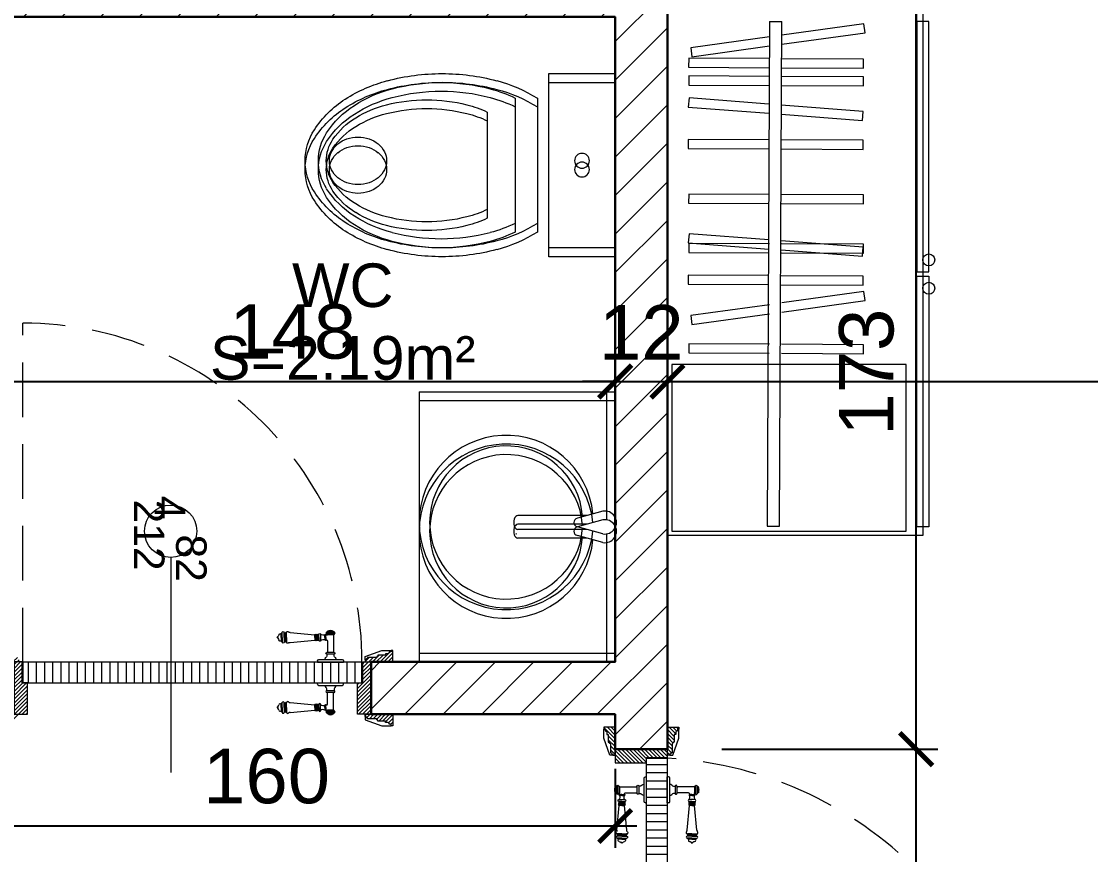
# Model space of a CAD drawing. Header units: feet. Extents: x 92587 to 97987, y -55119 to -48334.
# Drawn here: x 96307.8 to 96553.2, y -52699.6 to -52508.4 of the extents above; entities that cross this region are included whole.
import ezdxf

# ---------------------------------------------------------------- set-up
doc = ezdxf.new("R2010")
doc.units = ezdxf.units.FT
doc.header["$LTSCALE"] = 50
doc.header["$MEASUREMENT"] = 0
doc.linetypes.add('CACHE', pattern=[0.375, 0.25, -0.125])
doc.linetypes.add('CONTINU', pattern=[0])
doc.layers.get('0').update_dxf_attribs({"color": 8})
for name, color, linetype, lineweight in [('BANJO', 160, 'Continuous', 9), ('door', 44, 'Continuous', 5), ('MACONNERIE COUPE', 7, 'Continuous', 30), ('MACONNERIE HACHURE', 253, 'Continuous', 13), ('mobilimi', 8, 'Continuous', 9)]:
    doc.layers.add(name, color=color, linetype=linetype, lineweight=lineweight)
doc.layers.add('BETON COUPE', color=3, linetype='CONTINU')
doc.layers.add('COTE 50ème', color=1, linetype='Continuous')
doc.layers.add('DEMOL', color=7, linetype='Continuous', lineweight=60, true_color=0xa87e00)
doc.styles.add('GENERATED_STYLE_1', font='arial.ttf')
doc.styles.add('RS_TEXT_1.50', font='arial.ttf', dxfattribs={"height": 12.5})
doc.styles.add('RS_TXT_50', font='arial.ttf', dxfattribs={"height": 12.5})
doc.dimstyles.new('RS_50CM_LINEAIRE', dxfattribs={"dimscale": 5, "dimtxt": 12.5, "dimasz": 1.5, "dimexe": 1, "dimexo": 2.5, "dimgap": 1, "dimtad": 1, "dimdec": 1, "dimrnd": 0.5, "dimdsep": 46, "dimtxsty": 'RS_TXT_50', "dimblk1": 'ARCHTICK', "dimblk2": 'ARCHTICK', "dimsah": 1, "dimcen": 2.5, "dimdle": 1, "dimclrt": 4, "dimadec": 0, "dimazin": 2, "dimtfac": 1, "dimtdec": 1, "dimtix": 1, "dimtmove": 2, "dimatfit": 3, "dimfxl": 1, "dimtolj": 1, "dimtzin": 0, "dimarcsym": 0})

# ---------------------------------------------------------------- blocks, each defined once
blk = doc.blocks.new('UniTAZZ_3')
at = {"layer": 'BANJO'}
for p, q in [((-152, 200), (-152, -200)), ((0, 200), (-152, 200)), ((0, -200), (0, 200)), ((-229.8, -144), (-229.8, 143.8)), ((-178.5, -143.6), (-178.5, 143.6)), ((-293.4, -111.7), (-293.4, 111.9)), ((-152, -200), (0, -200))]:
    blk.add_line(p, q, dxfattribs=at)
blk.add_circle((-76, 0), 17, dxfattribs=at)
for centre, radius, start, end in [((-397.3, -291.1), 491.2, 90, 104.7867), ((-397.3, -291.1), 491.2, 75.2133, 90), ((-435.1, -147.6), 342.9, 104.7867, 122.5078), ((-399.2, -261.3), 440.9, 90, 104.7867), ((-399.2, -261.3), 440.9, 75.2133, 90), ((-359.4, -147.6), 342.9, 58.1489, 75.2133), ((-433.2, -132.6), 307.7, 104.7867, 122.5078), ((-365.2, -132.6), 307.7, 63.9053, 75.2133), ((-492.9, -57), 235.4, 122.5078, 146.9765), ((-485, -51.2), 211.3, 122.5078, 146.9765), ((-462, -120.6), 256.9, 104.1209, 121.2723), ((-432.4, -238.1), 378.1, 90, 104.1209), ((-432.4, -238.1), 378.1, 75.8791, 90), ((-402.8, -120.6), 256.9, 64.7964, 75.8791), ((-507, -46.4), 170.2, 121.2723, 145.7058), ((-580.5, 0), 130.9, 146.9765, 180), ((-563.6, -0.1), 117.5, 146.9765, 180), ((-575.2, 0.1), 87.7, 145.7058, 180), ((-594.2, -11.9), 66, 109.092, 129.8827), ((-590.2, -23.4), 78.1, 90, 109.092), ((-590.2, -23.4), 78.1, 70.908, 90), ((-586.2, -11.9), 66, 50.1173, 70.908), ((-600.3, -4.6), 56.5, 129.8827, 153.6325), ((-580.1, -4.6), 56.5, 26.3675, 50.1173), ((-580.5, 0), 130.9, 180, 213.0235), ((-575.2, 0.1), 87.7, 180, 214.2942), ((-609.7, 0.1), 46, 153.6325, 180), ((-609.7, 0.1), 46, 180, 206.3675), ((-570.7, 0.1), 46, 0, 26.3675), ((-570.7, 0.1), 46, 333.6325, 0), ((-563.6, -0.1), 117.5, 180, 213.0235), ((-600.3, 4.7), 56.5, 206.3675, 230.1173), ((-580.1, 4.7), 56.5, 309.8827, 333.6325), ((-594.2, 12), 66, 230.1173, 250.908), ((-586.2, 12), 66, 289.092, 309.8827), ((-492.9, 57), 235.4, 213.0235, 237.4922), ((-485, 51), 211.3, 213.0235, 237.4922), ((-507, 46.6), 170.2, 214.2942, 238.7277), ((-590.2, 23.5), 78.1, 250.908, 270), ((-590.2, 23.5), 78.1, 270, 289.092), ((-462, 120.7), 256.9, 238.7277, 255.8791), ((-402.8, 120.7), 256.9, 284.1209, 295.2036), ((-435.1, 147.6), 342.9, 237.4922, 255.2133), ((-433.2, 132.3), 307.7, 237.4922, 255.2133), ((-432.4, 238.2), 378.1, 255.8791, 270), ((-432.4, 238.2), 378.1, 270, 284.1209), ((-365.2, 132.3), 307.7, 284.7867, 296.0947), ((-359.4, 147.6), 342.9, 284.7867, 301.8511), ((-399.2, 261.1), 440.9, 255.2133, 270), ((-399.2, 261.1), 440.9, 270, 284.7867), ((-397.3, 291.1), 491.2, 255.2133, 270), ((-397.3, 291.1), 491.2, 270, 284.7867)]:
    blk.add_arc(centre, radius, start, end, dxfattribs=at)
blk = doc.blocks.new('Lav60')
at = {"layer": 'BANJO', "linetype": 'Continuous'}
for p, q in [((-54.27, 55.4), (-54.27, 84.18)), ((-54.27, 84.18), (-54.27, 55.4)), ((-52.27, 56.8), (-52.27, 84.18)), ((-9.27, 24.18), (-9.27, 84.18)), ((-51.47, 56.78), (-45.6, 55.16)), ((-47.77, 55.78), (-31.97, 55.78)), ((-31.61, 54.81), (-31.61, 54.8)), ((-31.5, 54.81), (-31.61, 54.81)), ((-31.61, 54.8), (-31.5, 54.8)), ((-31.5, 54.8), (-31.5, 54.81)), ((-54.27, 24.18), (-54.27, 52.96)), ((-54.27, 52.96), (-54.27, 24.18)), ((-52.27, 24.18), (-52.27, 51.56)), ((-51.47, 51.58), (-45.6, 53.19)), ((-47.79, 52.59), (-31.97, 52.59))]:
    blk.add_line(p, q, dxfattribs=at)
at = {"layer": 'BANJO'}
for p, q in [((-9.27, 84.18), (-54.27, 84.18)), ((-9.27, 24.18), (-9.27, 84.18)), ((-9.27, 24.18), (-54.27, 24.18))]:
    blk.add_line(p, q, dxfattribs=at)
at = {"layer": 'BANJO', "linetype": 'Continuous'}
for centre, radius, start, end in [((-29.27, 54.18), 20, 185.6501, 174.3498), ((-29.27, 54.18), 17.58, 184.3007, 175.6991), ((-51.93, 54.18), 2.64, 79.9737, 280.0262), ((-45.78, 54.18), 1, 280.3543, 79.6456)]:
    blk.add_arc(centre, radius, start, end, dxfattribs=at)
blk.add_ellipse((-31.97, 54.18), major_axis=(0, -1.59), ratio=0.623935, start_param=0, end_param=3.141593, dxfattribs=at)
blk = doc.blocks.new('door900')
at = {"color": 0}
for p, q in [((-9.3, 67.7), (9.3, 67.7)), ((9.3, 65.2), (-9.3, 65.2)), ((-6.8, 71.5), (-6.8, 70.2)), ((-5.5, 71.5), (-6.8, 71.5)), ((-6.8, 70.2), (6.8, 70.2)), ((-6.8, 62.7), (-6.8, 24)), ((-6.8, 62.7), (6.8, 62.7)), ((-5.5, 71.5), (5.5, 71.5)), ((5.5, 71.5), (6.8, 71.5)), ((6.8, 71.5), (6.8, 70.2)), ((8.7, 62.7), (6.8, 62.7)), ((6.8, 49.1), (6.8, 24)), ((8.7, 50.9), (8.7, 50.9)), ((10.5, 56.8), (10.5, 62.5)), ((10.5, 56.8), (10.5, 51.1)), ((12.7, 56.8), (12.7, 62.5)), ((12.7, 56.8), (12.7, 51.1)), ((22.5, 63.8), (22.5, 49.8)), ((26.5, 56.8), (26.5, 63.8)), ((26.5, 63.8), (29.1, 63.8)), ((26.5, 63.8), (29.1, 63.8)), ((26.5, 56.8), (26.5, 49.8)), ((26.5, 49.8), (29.1, 49.8)), ((26.5, 49.8), (29.1, 49.8)), ((29.1, 63.8), (29.1, 62.8)), ((29.1, 62.8), (29.1, 56.8)), ((29.1, 50.8), (29.1, 56.8)), ((29.1, 50.8), (29.1, 49.8)), ((29.1, 49.8), (29.1, 49.8)), ((31.1, 62.8), (31.1, 56.8)), ((31.1, 50.8), (31.1, 56.8)), ((34.1, 56.8), (34.1, 62.8)), ((34.1, 62.8), (34.1, 56.8)), ((34.1, 50.8), (34.1, 56.8)), ((34.1, 56.8), (34.1, 50.8)), ((92.8, 68.1), (36.2, 62.8)), ((36.2, 56.8), (36.2, 62.8)), ((36.2, 56.8), (36.2, 50.8)), ((92.8, 45.5), (36.2, 50.8)), ((101.2, 67.3), (103.2, 68)), ((101.2, 56.8), (101.2, 67.3)), ((101.2, 56.8), (101.2, 46.3)), ((103.2, 68), (103.2, 67.7)), ((103.2, 56.8), (103.2, 68)), ((103.2, 56.8), (103.2, 46.3)), ((106.5, 68), (105.5, 67.3)), ((105.5, 56.8), (105.5, 67.3)), ((105.5, 56.8), (105.5, 46.3)), ((106.5, 56.8), (106.5, 68)), ((106.5, 56.8), (106.5, 45.7)), ((110.7, 68), (111.8, 67.3)), ((110.7, 56.8), (110.7, 68)), ((110.7, 56.8), (110.7, 45.7)), ((111.8, 56.8), (111.8, 67.3)), ((111.8, 66.2), (113.3, 66.2)), ((111.8, 56.8), (111.8, 46.3)), ((113.3, 56.8), (113.3, 66.2)), ((113.3, 56.8), (113.3, 47.5)), ((120.5, 56.8), (120.5, 58.6)), ((120.5, 56.8), (120.5, 55)), ((101.2, 46.3), (103.2, 45.7)), ((103.2, 45.9), (103.2, 45.7)), ((106.5, 45.7), (105.5, 46.3)), ((110.7, 45.7), (111.8, 46.3)), ((111.8, 47.5), (113.3, 47.5)), ((-30, 3), (-30, 0)), ((30, 0), (-30, 0)), ((27, 6), (-27, 6)), ((-8.3, 22.3), (8.3, 22.3)), ((-8.3, 18.3), (8.3, 18.3)), ((30, 3), (30, 0))]:
    blk.add_line(p, q, dxfattribs=at)
for centre, radius, start, end in [((-9.3, 66.5), 1.25, 90, 270), ((-6.8, 67.7), 2.51, 90.115, 179.885), ((-6.8, 65.2), 2.51, 180.115, 269.885), ((0, 64), 9.29, 53.4104, 126.5896), ((6.8, 67.7), 2.51, 0.115, 89.885), ((6.8, 65.2), 2.51, 270.115, 359.885), ((8.7, 49), 1.91, 88.7426, 178.1515), ((8.6, 64.9), 2.15, 272.7029, 297.6142), ((8.6, 48.8), 2.15, 62.3858, 87.2971), ((9.3, 66.5), 1.25, 270, 90), ((10, 62.5), 0.561, 3.7097, 127.9634), ((10, 51.1), 0.561, 232.0366, 356.2903), ((11.6, 62.5), 1.1, 0.0106, 179.9894), ((11.6, 51.1), 1.1, 180.0106, 359.9894), ((16.7, 70.5), 8.83, 243.5466, 311.3694), ((16.7, 43.2), 8.83, 48.6306, 116.4534), ((24.5, 63.7), 2.01, 4.1469, 175.8531), ((24.5, 50), 2.01, 184.1469, 355.8531), ((30.1, 62.8), 1.03, 0, 180.0014), ((30.1, 50.8), 1.03, 179.9972, 0), ((32.6, 62.8), 1.48, 0, 180), ((32.6, 50.8), 1.48, 180, 0), ((35.2, 62.8), 1.03, 0, 180), ((32.6, 62.8), 1.48, 1.563306237032948e-10, 2.08440831604393e-10), ((35.2, 50.8), 1.03, 180, 0), ((93.1, 72.5), 4.4, 266.3976, 315.6468), ((98.3, 67.4), 2.89, 358.3861, 135.6468), ((104.3, 67.6), 1.15, 170.914, 348.1019), ((108.6, 68), 2.1, 0, 180), ((115.5, 62.5), 2.84, 13.4568, 140.4953), ((115.5, 51.2), 2.84, 219.5047, 346.5432), ((127.9, 65.2), 9.88, 191.9991, 221.6757), ((127.9, 48.5), 9.88, 138.3243, 168.0009), ((120.5, 56.8), 1.79, 0, 90), ((120.5, 56.8), 1.79, 270, 0), ((93.1, 41.1), 4.4, 44.3532, 93.6024), ((98.3, 46.2), 2.89, 224.3532, 1.6139), ((104.3, 46.1), 1.15, 11.8981, 189.086), ((108.6, 45.7), 2.1, 180, 0), ((-27, 3), 3, 90, 180), ((-6.8, 6), 6, 130.5908, 180), ((-16.6, 16.6), 8.41, 314.3689, 12.0705), ((-8.3, 20.3), 2, 90, 270), ((-8.5, 24), 1.71, 275.059, 359.7825), ((8.5, 24), 1.71, 180.2175, 264.941), ((16.6, 16.6), 8.41, 167.9295, 225.6311), ((8.3, 20.3), 2, 270, 90), ((6.8, 6), 6, 0, 49.4092), ((27, 3), 3, 0, 90)]:
    blk.add_arc(centre, radius, start, end, dxfattribs=at)
blk = doc.blocks.new('_ArchTick')
at = {"color": 0, "linetype": 'ByBlock', "const_width": 0.15}
blk.add_lwpolyline([(-0.5, -0.5), (0.5, 0.5)], dxfattribs=at)
blk = doc.blocks.new('*D1912')
at = {"layer": 'COTE 50ème', "color": 0, "lineweight": -2, "ltscale": 0.5, "transparency": 16777216}
for p, q in [((96296.11, -52575.9), (96296.11, -52596)), ((96444.11, -52575.9), (96444.11, -52596)), ((96291.11, -52591), (96449.11, -52591))]:
    blk.add_line(p, q, dxfattribs=at)
at = {"layer": 'Defpoints', "color": 0, "ltscale": 0.5, "transparency": 16777216}
for p in [(96296.11, -52563.4), (96444.11, -52563.4), (96444.11, -52591)]:
    blk.add_point(p, dxfattribs=at)
at = {"layer": 'COTE 50ème', "color": 0, "lineweight": -2, "ltscale": 0.5, "transparency": 16777216, "xscale": 7.5, "yscale": 7.5, "zscale": 7.5, "rotation": 180}
blk.add_blockref('_ArchTick', (96296.11, -52591), dxfattribs=at)
at = {"layer": 'COTE 50ème', "color": 0, "lineweight": -2, "ltscale": 0.5, "transparency": 16777216, "xscale": 7.5, "yscale": 7.5, "zscale": 7.5}
blk.add_blockref('_ArchTick', (96444.11, -52591), dxfattribs=at)
at = {"layer": 'COTE 50ème', "color": 4, "lineweight": 5, "ltscale": 0.5, "transparency": 16777216, "insert": (96370.11, -52579.61), "char_height": 12.5, "attachment_point": 5, "style": 'RS_TXT_50'}
blk.add_mtext('\\A1;148', dxfattribs=at)
blk = doc.blocks.new('*D1913')
at = {"layer": 'COTE 50ème', "color": 0, "lineweight": -2, "ltscale": 0.5, "transparency": 16777216}
for p, q in [((96444.11, -52575.9), (96444.11, -52596)), ((96456.11, -52575.9), (96456.11, -52596)), ((96444.11, -52591), (96436.61, -52591)), ((96444.11, -52591), (96456.11, -52591)), ((96456.11, -52591), (96463.61, -52591))]:
    blk.add_line(p, q, dxfattribs=at)
at = {"layer": 'Defpoints', "color": 0, "ltscale": 0.5, "transparency": 16777216}
for p in [(96444.11, -52563.4), (96456.11, -52563.4), (96456.11, -52591)]:
    blk.add_point(p, dxfattribs=at)
at = {"layer": 'COTE 50ème', "color": 0, "lineweight": -2, "ltscale": 0.5, "transparency": 16777216, "xscale": 7.5, "yscale": 7.5, "zscale": 7.5}
blk.add_blockref('_ArchTick', (96444.11, -52591), dxfattribs=at)
at = {"layer": 'COTE 50ème', "color": 0, "lineweight": -2, "ltscale": 0.5, "transparency": 16777216, "xscale": 7.5, "yscale": 7.5, "zscale": 7.5, "rotation": 180}
blk.add_blockref('_ArchTick', (96456.11, -52591), dxfattribs=at)
at = {"layer": 'COTE 50ème', "color": 4, "lineweight": 5, "ltscale": 0.5, "transparency": 16777216, "insert": (96450.11, -52579.72), "char_height": 12.5, "attachment_point": 5, "style": 'RS_TXT_50'}
blk.add_mtext('\\A1;12', dxfattribs=at)
blk = doc.blocks.new('*D1914')
at = {"layer": 'COTE 50ème', "color": 0, "lineweight": -2, "ltscale": 0.5, "transparency": 16777216}
for p, q in [((96789.11, -52560.32), (96789.11, -52596)), ((96456.11, -52575.9), (96456.11, -52596)), ((96451.11, -52591), (96794.11, -52591))]:
    blk.add_line(p, q, dxfattribs=at)
at = {"layer": 'Defpoints', "color": 0, "ltscale": 0.5, "transparency": 16777216}
for p in [(96789.11, -52547.82), (96456.11, -52563.4), (96789.11, -52591)]:
    blk.add_point(p, dxfattribs=at)
at = {"layer": 'COTE 50ème', "color": 0, "lineweight": -2, "ltscale": 0.5, "transparency": 16777216, "xscale": 7.5, "yscale": 7.5, "zscale": 7.5, "rotation": 180}
blk.add_blockref('_ArchTick', (96456.11, -52591), dxfattribs=at)
at = {"layer": 'COTE 50ème', "color": 0, "lineweight": -2, "ltscale": 0.5, "transparency": 16777216, "xscale": 7.5, "yscale": 7.5, "zscale": 7.5}
blk.add_blockref('_ArchTick', (96789.11, -52591), dxfattribs=at)
at = {"layer": 'COTE 50ème', "color": 4, "lineweight": 5, "ltscale": 0.5, "transparency": 16777216, "insert": (96622.61, -52579.61), "char_height": 12.5, "attachment_point": 5, "style": 'RS_TXT_50'}
blk.add_mtext('\\A1;333', dxfattribs=at)
blk = doc.blocks.new('*D1606')
at = {"layer": 'COTE 50ème', "color": 0, "lineweight": -2, "ltscale": 0.5, "transparency": 16777216}
for p, q in [((96513.2, -52772.36), (96513.2, -52670.36)), ((96468.61, -52675.36), (96518.2, -52675.36)), ((96468.61, -52767.36), (96518.2, -52767.36))]:
    blk.add_line(p, q, dxfattribs=at)
at = {"layer": 'Defpoints', "color": 0, "ltscale": 0.5, "transparency": 16777216}
for p in [(96456.11, -52675.36), (96513.2, -52675.36), (96456.11, -52767.36)]:
    blk.add_point(p, dxfattribs=at)
at = {"layer": 'COTE 50ème', "color": 0, "lineweight": -2, "ltscale": 0.5, "transparency": 16777216, "xscale": 7.5, "yscale": 7.5, "zscale": 7.5}
for p, rotation in [((96513.2, -52675.36), 90), ((96513.2, -52767.36), 270)]:
    blk.add_blockref('_ArchTick', p, dxfattribs=dict(at, rotation=rotation))
at = {"layer": 'COTE 50ème', "color": 4, "lineweight": 5, "ltscale": 0.5, "transparency": 16777216, "insert": (96501.82, -52721.36), "char_height": 12.5, "attachment_point": 5, "rotation": 90, "style": 'RS_TXT_50'}
blk.add_mtext('\\A1;92', dxfattribs=at)
blk = doc.blocks.new('*D1607')
at = {"layer": 'COTE 50ème', "color": 0, "lineweight": -2, "ltscale": 0.5, "transparency": 16777216}
for p, q in [((96513.2, -52680.36), (96513.2, -52497.36)), ((96474.49, -52502.36), (96518.2, -52502.36)), ((96468.61, -52675.36), (96518.2, -52675.36))]:
    blk.add_line(p, q, dxfattribs=at)
at = {"layer": 'Defpoints', "color": 0, "ltscale": 0.5, "transparency": 16777216}
for p in [(96461.99, -52502.36), (96513.2, -52502.36), (96456.11, -52675.36)]:
    blk.add_point(p, dxfattribs=at)
at = {"layer": 'COTE 50ème', "color": 0, "lineweight": -2, "ltscale": 0.5, "transparency": 16777216, "xscale": 7.5, "yscale": 7.5, "zscale": 7.5}
for p, rotation in [((96513.2, -52502.36), 90), ((96513.2, -52675.36), 270)]:
    blk.add_blockref('_ArchTick', p, dxfattribs=dict(at, rotation=rotation))
at = {"layer": 'COTE 50ème', "color": 4, "lineweight": 5, "ltscale": 0.5, "transparency": 16777216, "insert": (96501.82, -52588.86), "char_height": 12.5, "attachment_point": 5, "rotation": 90, "style": 'RS_TXT_50'}
blk.add_mtext('\\A1;173', dxfattribs=at)
blk = doc.blocks.new('*D1608')
at = {"layer": 'COTE 50ème', "color": 0, "lineweight": -2, "ltscale": 0.5, "transparency": 16777216}
for p, q in [((96513.2, -52482.36), (96513.2, -52474.86)), ((96474.49, -52482.36), (96518.2, -52482.36)), ((96513.2, -52502.36), (96513.2, -52482.36)), ((96474.49, -52502.36), (96518.2, -52502.36)), ((96513.2, -52502.36), (96513.2, -52509.86))]:
    blk.add_line(p, q, dxfattribs=at)
at = {"layer": 'Defpoints', "color": 0, "ltscale": 0.5, "transparency": 16777216}
for p in [(96461.99, -52482.36), (96513.2, -52482.36), (96461.99, -52502.36)]:
    blk.add_point(p, dxfattribs=at)
at = {"layer": 'COTE 50ème', "color": 0, "lineweight": -2, "ltscale": 0.5, "transparency": 16777216, "xscale": 7.5, "yscale": 7.5, "zscale": 7.5}
for p, rotation in [((96513.2, -52482.36), 270), ((96513.2, -52502.36), 90)]:
    blk.add_blockref('_ArchTick', p, dxfattribs=dict(at, rotation=rotation))
at = {"layer": 'COTE 50ème', "color": 4, "lineweight": 5, "ltscale": 0.5, "transparency": 16777216, "insert": (96501.82, -52492.36), "char_height": 12.5, "attachment_point": 5, "rotation": 90, "style": 'RS_TXT_50'}
blk.add_mtext('\\A1;20', dxfattribs=at)
blk = doc.blocks.new('*D1982')
at = {"layer": 'COTE 50ème', "color": 0, "lineweight": -2, "ltscale": 0.5, "transparency": 16777216}
for p, q in [((96284.11, -52679.86), (96284.11, -52698.01)), ((96444.11, -52679.86), (96444.11, -52698.01)), ((96449.11, -52693.01), (96279.11, -52693.01))]:
    blk.add_line(p, q, dxfattribs=at)
at = {"layer": 'Defpoints', "color": 0, "ltscale": 0.5, "transparency": 16777216}
for p in [(96284.11, -52667.36), (96444.11, -52667.36), (96284.11, -52693.01)]:
    blk.add_point(p, dxfattribs=at)
at = {"layer": 'COTE 50ème', "color": 0, "lineweight": -2, "ltscale": 0.5, "transparency": 16777216, "xscale": 7.5, "yscale": 7.5, "zscale": 7.5, "rotation": 180}
blk.add_blockref('_ArchTick', (96284.11, -52693.01), dxfattribs=at)
at = {"layer": 'COTE 50ème', "color": 0, "lineweight": -2, "ltscale": 0.5, "transparency": 16777216, "xscale": 7.5, "yscale": 7.5, "zscale": 7.5}
blk.add_blockref('_ArchTick', (96444.11, -52693.01), dxfattribs=at)
at = {"layer": 'COTE 50ème', "color": 4, "lineweight": 5, "ltscale": 0.5, "transparency": 16777216, "insert": (96364.11, -52681.63), "char_height": 12.5, "attachment_point": 5, "style": 'RS_TXT_50'}
blk.add_mtext('\\A1;160', dxfattribs=at)

msp = doc.modelspace()

# ---------------------------------------------------------------- hatches: boundary and pattern name
at = {"layer": 'door'}
h = msp.add_hatch(dxfattribs=at)
h.set_pattern_fill('ANSI31', color=256, scale=5, angle=900)
h.set_pattern_definition([(225, (243816.2762, -107686.8739), (0.4419417382, -0.4419417382), [])])
edge = h.paths.add_edge_path()
edge.add_line((96302.36, -52669.25), (96302.78, -52669.25))
edge.add_line((96302.78, -52669.25), (96302.78, -52668.93))
edge.add_line((96302.78, -52668.93), (96304.54, -52668.93))
edge.add_line((96304.54, -52668.93), (96304.54, -52668.72))
edge.add_arc((96304.54, -52668.41), 0.314, 270, 360)
edge.add_line((96304.85, -52668.41), (96306.95, -52668.41))
edge.add_line((96306.95, -52668.41), (96306.95, -52668.2))
edge.add_arc((96306.95, -52667.89), 0.314, 270, 360)
edge.add_line((96307.26, -52667.89), (96307.47, -52667.89))
edge.add_line((96307.47, -52667.89), (96307.47, -52667.36))
edge.add_line((96307.47, -52667.36), (96301.61, -52667.36))
edge.add_line((96301.61, -52667.36), (96301.61, -52669.98))
edge.add_line((96301.61, -52669.98), (96302.02, -52669.98))
edge.add_line((96302.02, -52669.98), (96302.02, -52669.67))
edge.add_line((96302.02, -52669.67), (96301.94, -52669.67))
edge.add_arc((96302.36, -52669.67), 0.419, 90, 180, ccw=False)
h.paths.add_polyline_path([(96306.11, -52667.36), (96309.25, -52667.36), (96309.25, -52660.18), (96308, -52660.18), (96308, -52655.36), (96306.11, -52655.36)])
edge = h.paths.add_edge_path()
edge.add_line((96302.36, -52653.48), (96302.78, -52653.48))
edge.add_line((96302.78, -52653.48), (96302.78, -52653.79))
edge.add_line((96302.78, -52653.79), (96304.54, -52653.79))
edge.add_line((96304.54, -52653.79), (96304.54, -52654))
edge.add_arc((96304.54, -52654.31), 0.314, 0, 90, ccw=False)
edge.add_line((96304.85, -52654.31), (96306.95, -52654.31))
edge.add_line((96306.95, -52654.31), (96306.95, -52654.52))
edge.add_arc((96306.95, -52654.84), 0.314, 0, 90, ccw=False)
edge.add_line((96307.26, -52654.84), (96307.47, -52654.84))
edge.add_line((96307.47, -52654.84), (96307.47, -52655.36))
edge.add_line((96307.47, -52655.36), (96301.61, -52655.36))
edge.add_line((96301.61, -52655.36), (96301.61, -52652.74))
edge.add_line((96301.61, -52652.74), (96302.02, -52652.74))
edge.add_line((96302.02, -52652.74), (96302.02, -52653.06))
edge.add_line((96302.02, -52653.06), (96301.94, -52653.06))
edge.add_arc((96302.36, -52653.06), 0.419, 180, 270)
h = msp.add_hatch(dxfattribs=at)
h.set_pattern_fill('ANSI31', color=256, scale=5, angle=900)
h.set_pattern_definition([(225, (243826.2881, -107686.8739), (0.4419417382, -0.4419417382), [])])
h.paths.add_polyline_path([(96388.1, -52667.36), (96384.96, -52667.36), (96384.96, -52660.18), (96386.21, -52660.18), (96386.21, -52655.36), (96388.1, -52655.36)])
edge = h.paths.add_edge_path()
edge.add_line((96391.85, -52669.25), (96391.43, -52669.25))
edge.add_line((96391.43, -52669.25), (96391.43, -52668.93))
edge.add_line((96391.43, -52668.93), (96389.67, -52668.93))
edge.add_line((96389.67, -52668.93), (96389.67, -52668.72))
edge.add_arc((96389.67, -52668.41), 0.314, 180, 270, ccw=False)
edge.add_line((96389.36, -52668.41), (96387.26, -52668.41))
edge.add_line((96387.26, -52668.41), (96387.26, -52668.2))
edge.add_arc((96387.26, -52667.89), 0.314, 180, 270, ccw=False)
edge.add_line((96386.95, -52667.89), (96386.74, -52667.89))
edge.add_line((96386.74, -52667.89), (96386.74, -52667.36))
edge.add_line((96386.74, -52667.36), (96393.1, -52667.36))
edge.add_line((96393.1, -52667.36), (96393.1, -52669.98))
edge.add_line((96393.1, -52669.98), (96392.69, -52669.98))
edge.add_line((96392.69, -52669.98), (96392.69, -52669.67))
edge.add_line((96392.69, -52669.67), (96392.27, -52669.67))
edge.add_arc((96391.85, -52669.67), 0.419, 0, 90)
edge = h.paths.add_edge_path()
edge.add_line((96391.85, -52653.48), (96391.43, -52653.48))
edge.add_line((96391.43, -52653.48), (96391.43, -52653.79))
edge.add_line((96391.43, -52653.79), (96389.67, -52653.79))
edge.add_line((96389.67, -52653.79), (96389.67, -52654))
edge.add_arc((96389.67, -52654.31), 0.314, 90, 180)
edge.add_line((96389.36, -52654.31), (96387.26, -52654.31))
edge.add_line((96387.26, -52654.31), (96387.26, -52654.52))
edge.add_arc((96387.26, -52654.84), 0.314, 90, 180)
edge.add_line((96386.95, -52654.84), (96386.74, -52654.84))
edge.add_line((96386.74, -52654.84), (96386.74, -52655.36))
edge.add_line((96386.74, -52655.36), (96393.1, -52655.36))
edge.add_line((96393.1, -52655.36), (96393.1, -52652.74))
edge.add_line((96393.1, -52652.74), (96392.69, -52652.74))
edge.add_line((96392.69, -52652.74), (96392.69, -52653.06))
edge.add_line((96392.69, -52653.06), (96392.27, -52653.06))
edge.add_arc((96391.85, -52653.06), 0.419, 270, 360, ccw=False)
h = msp.add_hatch(dxfattribs=at)
h.set_pattern_fill('ANSI31', color=256, scale=15, angle=405)
h.set_pattern_definition([(90, (50317.573, -151734.3063), (-1.875, 2e-15), [])])
h.paths.add_polyline_path([(96308.21, -52660.13), (96386, -52660.13), (96386, -52655.41), (96308.21, -52655.41)])
h = msp.add_hatch(dxfattribs=at)
h.set_pattern_fill('ANSI31', color=256, scale=5, angle=990)
h.set_pattern_definition([(315, (151371.98944, 93857.35384), (0.4419417382, 0.4419417382), [])])
h.paths.add_polyline_path([(96444.11, -52675.36), (96444.11, -52678.51), (96451.29, -52678.51), (96451.29, -52677.25), (96456.11, -52677.25), (96456.11, -52675.36)])
edge = h.paths.add_edge_path()
edge.add_line((96442.23, -52671.61), (96442.23, -52672.03))
edge.add_line((96442.23, -52672.03), (96442.54, -52672.03))
edge.add_line((96442.54, -52672.03), (96442.54, -52673.79))
edge.add_line((96442.54, -52673.79), (96442.75, -52673.79))
edge.add_arc((96443.06, -52673.79), 0.314, 180, 270)
edge.add_line((96443.06, -52674.11), (96443.06, -52676.2))
edge.add_line((96443.06, -52676.2), (96443.27, -52676.2))
edge.add_arc((96443.59, -52676.2), 0.314, 180, 270)
edge.add_line((96443.59, -52676.51), (96443.59, -52676.72))
edge.add_line((96443.59, -52676.72), (96444.11, -52676.72))
edge.add_line((96444.11, -52676.72), (96444.11, -52670.36))
edge.add_line((96444.11, -52670.36), (96441.49, -52670.36))
edge.add_line((96441.49, -52670.36), (96441.49, -52670.77))
edge.add_line((96441.49, -52670.77), (96441.81, -52670.77))
edge.add_line((96441.81, -52670.77), (96441.81, -52671.19))
edge.add_arc((96441.81, -52671.61), 0.419, 0, 90, ccw=False)
edge = h.paths.add_edge_path()
edge.add_line((96458, -52671.61), (96458, -52672.03))
edge.add_line((96458, -52672.03), (96457.68, -52672.03))
edge.add_line((96457.68, -52672.03), (96457.68, -52673.79))
edge.add_line((96457.68, -52673.79), (96457.47, -52673.79))
edge.add_arc((96457.16, -52673.79), 0.314, -90, 0, ccw=False)
edge.add_line((96457.16, -52674.11), (96457.16, -52676.2))
edge.add_line((96457.16, -52676.2), (96456.95, -52676.2))
edge.add_arc((96456.63, -52676.2), 0.314, -90, 0, ccw=False)
edge.add_line((96456.63, -52676.51), (96456.63, -52676.72))
edge.add_line((96456.63, -52676.72), (96456.11, -52676.72))
edge.add_line((96456.11, -52676.72), (96456.11, -52670.36))
edge.add_line((96456.11, -52670.36), (96458.73, -52670.36))
edge.add_line((96458.73, -52670.36), (96458.73, -52670.77))
edge.add_line((96458.73, -52670.77), (96458.42, -52670.77))
edge.add_line((96458.42, -52670.77), (96458.42, -52671.19))
edge.add_arc((96458.42, -52671.61), 0.419, 90, 180)
h = msp.add_hatch(dxfattribs=at)
h.set_pattern_fill('ANSI31', color=256, scale=15, angle=495)
h.set_pattern_definition([(180, (195419.4219, -99651.3612), (-1e-15, -1.875), [])])
h.paths.add_polyline_path([(96451.34, -52765.27), (96451.34, -52677.46), (96456.06, -52677.46), (96456.06, -52765.27)])
at = {"layer": 'MACONNERIE HACHURE'}
h = msp.add_hatch(dxfattribs=at)
h.set_pattern_fill('ANSI31', color=256, scale=50, style=0)
h.set_pattern_definition([(45, (845.911, 6550.742), (-4.41941738, 4.41941738), [])])
h.paths.add_polyline_path([(96464.11, -53567.36), (96464.11, -53736.36), (96392.11, -53736.36), (96392.11, -53757.36), (96414.11, -53757.36), (96414.11, -53762.36), (96234.11, -53762.36), (96234.11, -53750.36), (96284.11, -53750.36), (96284.11, -53577.36), (96306.11, -53577.36), (96306.11, -53589.36), (96296.11, -53589.36), (96296.11, -53750.36), (96387.11, -53750.36), (96387.11, -53731.36), (96444.11, -53731.36), (96444.11, -53589.36), (96388.11, -53589.36), (96388.11, -53577.36), (96452.11, -53577.36), (96452.11, -53567.36)])
h.paths.add_polyline_path([(95894.28, -52902.36), (95944.11, -52902.36), (95944.11, -52942.36), (95894.28, -52942.36)])
h.paths.add_polyline_path([(95734.11, -52902.36), (95774.11, -52902.36), (95774.11, -52942.36), (95734.11, -52942.36)])
h.paths.add_polyline_path([(95874.11, -52547.36), (95964.11, -52547.36), (95964.11, -52607.36), (96117.11, -52607.36), (96117.11, -52547.36), (96129.11, -52547.36), (96129.11, -52667.36), (96109.11, -52667.36), (96109.11, -52632.36), (95944.11, -52632.36), (95944.11, -52583.36), (95874.11, -52583.36), (95874.11, -52632.36), (95839.11, -52632.36), (95839.11, -52612.36), (95849.11, -52612.36), (95849.11, -52562.36), (95874.11, -52562.36), (95874.11, -52578.36), (95944.11, -52578.36), (95944.11, -52552.36), (95874.11, -52552.36)])
h.paths.add_polyline_path([(96444.11, -54162.36), (96344.11, -54162.36), (96344.11, -54187.36), (96444.11, -54187.36)])
h.paths.add_polyline_path([(96679.11, -52154.25), (96704.11, -52154.25), (96704.11, -52107.36), (96679.11, -52107.36)])
h.paths.add_polyline_path([(96679.11, -54052.36), (96704.11, -54052.36), (96704.11, -54072.36), (96679.11, -54072.36)])
h.paths.add_polyline_path([(95996.61, -52902.36), (95979.11, -52902.36), (95979.11, -52922.36), (95996.61, -52922.36)])
h.paths.add_polyline_path([(96319.11, -52789.36), (96329.11, -52789.36), (96329.11, -52777.36), (96289.11, -52777.36), (96289.11, -52789.36), (96299.11, -52789.36), (96299.11, -53107.36), (96129.11, -53107.36), (96129.11, -52789.36), (96207.12, -52789.36), (96207.12, -52777.36), (96129.11, -52777.36), (96129.11, -52767.36), (96109.11, -52767.36), (96109.11, -52902.36), (96096.61, -52902.36), (96096.61, -52922.36), (96109.11, -52922.36), (96109.11, -53137.36), (96130.11, -53137.36), (96130.11, -53467.36), (96228.12, -53467.36), (96228.12, -53455.36), (96150.11, -53455.36), (96150.11, -53137.36), (96320.11, -53137.36), (96320.11, -53455.36), (96310.11, -53455.36), (96310.11, -53467.36), (96350.11, -53467.36), (96350.11, -53455.36), (96340.11, -53455.36), (96340.11, -53137.36), (96679.11, -53137.36), (96679.11, -53182.36), (96704.11, -53182.36), (96704.11, -53132.36), (96814.11, -53132.36), (96814.11, -53112.36), (96704.11, -53112.36), (96704.11, -53062.36), (96679.11, -53062.36), (96679.11, -53107.36), (96319.11, -53107.36)])
h.paths.add_polyline_path([(96487.11, -53762.36), (96487.11, -53742.36), (96789.11, -53742.36), (96789.11, -53677.36), (96814.11, -53677.36), (96814.11, -53767.36), (96704.11, -53767.36), (96704.11, -53782.36), (96679.11, -53782.36), (96679.11, -53762.36)])
h.paths.add_polyline_path([(96044.11, -53859.36), (96019.11, -53859.36), (96019.11, -53581.36), (95967.11, -53581.36), (95967.11, -53559.36), (95979.11, -53559.36), (95979.11, -53569.36), (96104.11, -53569.36), (96104.11, -53581.36), (96044.11, -53581.36)])
h.paths.add_polyline_path([(96019.11, -53932.36), (96019.11, -53952.36), (95969.11, -53952.36), (95969.11, -54072.36), (95944.11, -54072.36), (95944.11, -53957.36), (95926.61, -53957.36), (95926.61, -53932.36)])
h.paths.add_polyline_path([(96679.11, -54122.36), (96679.11, -54162.36), (96624.11, -54162.36), (96624.11, -54187.36), (96704.11, -54187.36), (96704.11, -54122.36)])
h.paths.add_polyline_path([(96104.11, -54162.36), (96164.11, -54162.36), (96164.11, -54187.36), (96079.11, -54187.36), (96079.11, -54122.36), (96079.11, -54122.36), (96079.11, -54072.36), (96104.11, -54072.36)])
h.paths.add_polyline_path([(96679.11, -52482.36), (96679.11, -52424.25), (96704.11, -52424.25), (96704.11, -52477.36), (96814.11, -52477.36), (96814.11, -52567.36), (96789.11, -52567.36), (96789.11, -52502.36), (96456.11, -52502.36), (96456.11, -52675.36), (96444.11, -52675.36), (96444.11, -52667.36), (96388.11, -52667.36), (96388.11, -52655.36), (96444.11, -52655.36), (96444.11, -52507.36), (96296.11, -52507.36), (96296.11, -52655.36), (96306.11, -52655.36), (96306.11, -52667.36), (96284.11, -52667.36), (96284.11, -52494.36), (96234.24, -52494.36), (96234.24, -52482.36)])
h.paths.add_polyline_path([(96444.11, -52809.36), (96444.11, -52789.36), (96421.11, -52789.36), (96421.11, -52777.36), (96444.11, -52777.36), (96444.11, -52767.36), (96456.11, -52767.36), (96456.11, -52797.36), (96679.11, -52797.36), (96679.11, -52809.36)], flags=17)
h.paths.add_polyline_path([(96464.11, -53447.36), (96679.11, -53447.36), (96679.11, -53435.36), (96452.11, -53435.36), (96452.11, -53455.36), (96442.11, -53455.36), (96442.11, -53467.36), (96452.11, -53467.36), (96452.11, -53475.36), (96464.11, -53475.36)])
h.paths.add_polyline_path([(95879.11, -53447.36), (95879.11, -53459.36), (95967.11, -53459.36), (95967.11, -53467.36), (95979.11, -53467.36), (95979.11, -53447.36)])
h.paths.add_polyline_path([(96789.11, -52797.36), (96814.11, -52797.36), (96814.11, -52747.36), (96789.11, -52747.36)])
h.paths.add_polyline_path([(96789.11, -53447.36), (96814.11, -53447.36), (96814.11, -53497.36), (96789.11, -53497.36)])
h.paths.add_polyline_path([(96679.11, -52847.36), (96704.11, -52847.36), (96704.11, -52902.25), (96679.11, -52902.25)], flags=17)
h.paths.add_polyline_path([(96679.11, -53397.36), (96704.11, -53397.36), (96704.11, -53342.47), (96679.11, -53342.47)], flags=17)
h.paths.add_polyline_path([(95533.94, -52902.36), (95484.11, -52902.36), (95484.11, -52942.36), (95533.94, -52942.36)])
h.paths.add_polyline_path([(95694.11, -52902.36), (95654.11, -52902.36), (95654.11, -52942.36), (95694.11, -52942.36)])
h.paths.add_polyline_path([(95849.11, -52082.36), (95829.11, -52082.36), (95829.11, -52057.36), (95849.11, -52057.36)])
h.paths.add_polyline_path([(96164.11, -52082.36), (96164.11, -52057.36), (95984.11, -52057.36), (95984.11, -52082.36)])
h.paths.add_polyline_path([(95554.11, -52547.36), (95464.11, -52547.36), (95464.11, -52607.36), (95311.11, -52607.36), (95311.11, -52547.36), (95299.11, -52547.36), (95299.11, -52667.36), (95319.11, -52667.36), (95319.11, -52632.36), (95484.11, -52632.36), (95484.11, -52583.36), (95554.11, -52583.36), (95554.11, -52632.36), (95739.11, -52632.36), (95739.11, -52612.36), (95579.11, -52612.36), (95579.11, -52562.36), (95554.11, -52562.36), (95554.11, -52578.36), (95484.11, -52578.36), (95484.11, -52552.36), (95554.11, -52552.36)])
h.paths.add_polyline_path([(94984.11, -54162.36), (95084.11, -54162.36), (95084.11, -54187.36), (94984.11, -54187.36)])
h.paths.add_polyline_path([(94749.11, -52154.25), (94724.11, -52154.25), (94724.11, -52107.36), (94749.11, -52107.36)])
h.paths.add_polyline_path([(94749.11, -54052.36), (94724.11, -54052.36), (94724.11, -54072.36), (94749.11, -54072.36)])
h.paths.add_polyline_path([(95431.61, -52902.36), (95449.11, -52902.36), (95449.11, -52922.36), (95431.61, -52922.36)])
h.paths.add_polyline_path([(95729.11, -53932.36), (95746.61, -53932.36), (95746.61, -53957.36), (95729.11, -53957.36), (95729.11, -54122.36), (95699.11, -54122.36), (95699.11, -53957.36), (95681.5, -53957.36), (95681.5, -53932.36), (95699.11, -53932.36), (95699.11, -53459.36), (95631.11, -53459.36), (95631.11, -53447.36), (95699.11, -53447.36), (95699.11, -53272.36), (95729.11, -53272.36), (95729.11, -53447.36), (95797.11, -53447.36), (95797.11, -53459.36), (95729.11, -53459.36)])
h.paths.add_polyline_path([(95109.11, -52789.36), (95099.11, -52789.36), (95099.11, -52777.36), (95139.11, -52777.36), (95139.11, -52789.36), (95129.11, -52789.36), (95129.11, -53107.36), (95299.11, -53107.36), (95299.11, -52789.36), (95221.1, -52789.36), (95221.1, -52777.36), (95299.11, -52777.36), (95299.11, -52767.36), (95319.11, -52767.36), (95319.11, -52902.36), (95331.61, -52902.36), (95331.61, -52922.36), (95319.11, -52922.36), (95319.11, -53137.36), (95298.11, -53137.36), (95298.11, -53467.36), (95200.1, -53467.36), (95200.1, -53455.36), (95278.11, -53455.36), (95278.11, -53137.36), (95108.11, -53137.36), (95108.11, -53455.36), (95118.11, -53455.36), (95118.11, -53467.36), (95078.11, -53467.36), (95078.11, -53455.36), (95088.11, -53455.36), (95088.11, -53137.36), (94749.11, -53137.36), (94749.11, -53182.36), (94724.11, -53182.36), (94724.11, -53132.36), (94614.11, -53132.36), (94614.11, -53112.36), (94724.11, -53112.36), (94724.11, -53062.36), (94749.11, -53062.36), (94749.11, -53107.36), (95109.11, -53107.36)])
h.paths.add_polyline_path([(94964.11, -53736.36), (95036.11, -53736.36), (95036.11, -53757.36), (95014.11, -53757.36), (95014.11, -53762.36), (95194.11, -53762.36), (95194.11, -53750.36), (95144.11, -53750.36), (95144.11, -53577.36), (95122.11, -53577.36), (95122.11, -53589.36), (95132.11, -53589.36), (95132.11, -53750.36), (95041.11, -53750.36), (95041.11, -53731.36), (94984.11, -53731.36), (94984.11, -53589.36), (95040.11, -53589.36), (95040.11, -53577.36), (94976.11, -53577.36), (94976.11, -53567.36), (94964.11, -53567.36)])
h.paths.add_polyline_path([(94941.11, -53762.36), (94941.11, -53742.36), (94639.11, -53742.36), (94639.11, -53677.36), (94614.11, -53677.36), (94614.11, -53767.36), (94724.11, -53767.36), (94724.11, -53782.36), (94749.11, -53782.36), (94749.11, -53762.36)])
h.paths.add_polyline_path([(95384.11, -53859.36), (95409.11, -53859.36), (95409.11, -53581.36), (95461.11, -53581.36), (95461.11, -53559.36), (95449.11, -53559.36), (95449.11, -53569.36), (95324.11, -53569.36), (95324.11, -53581.36), (95384.11, -53581.36)])
h.paths.add_polyline_path([(95409.11, -53932.36), (95409.11, -53952.36), (95459.11, -53952.36), (95459.11, -54072.36), (95484.11, -54072.36), (95484.11, -53957.36), (95501.61, -53957.36), (95501.61, -53932.36)])
h.paths.add_polyline_path([(94749.11, -54122.36), (94749.11, -54162.36), (94804.11, -54162.36), (94804.11, -54187.36), (94724.11, -54187.36), (94724.11, -54122.36)])
h.paths.add_polyline_path([(95324.11, -54162.36), (95264.11, -54162.36), (95264.11, -54187.36), (95349.11, -54187.36), (95349.11, -54122.36), (95349.11, -54122.36), (95349.11, -54072.36), (95324.11, -54072.36)])
h.paths.add_polyline_path([(96679.11, -52082.36), (96624.11, -52082.36), (96624.11, -52057.36), (96679.11, -52057.36)])
h.paths.add_polyline_path([(96444.11, -52082.36), (96444.11, -52057.36), (96344.11, -52057.36), (96344.11, -52082.36)])
h.paths.add_polyline_path([(95729.11, -52082.36), (95579.11, -52082.36), (95579.11, -52057.36), (95729.11, -52057.36)])
h.paths.add_polyline_path([(95444.11, -52082.36), (94749.11, -52082.36), (94749.11, -52057.36), (95444.11, -52057.36)])
h.paths.add_polyline_path([(94749.11, -52482.36), (94749.11, -52424.25), (94724.11, -52424.25), (94724.11, -52477.36), (94614.11, -52477.36), (94614.11, -52567.36), (94639.11, -52567.36), (94639.11, -52502.36), (94972.11, -52502.36), (94972.11, -52675.36), (94984.11, -52675.36), (94984.11, -52667.36), (95040.11, -52667.36), (95040.11, -52655.36), (94984.11, -52655.36), (94984.11, -52507.36), (95132.11, -52507.36), (95132.11, -52655.36), (95122.11, -52655.36), (95122.11, -52667.36), (95144.11, -52667.36), (95144.11, -52494.36), (95193.98, -52494.36), (95193.98, -52482.36)])
h.paths.add_polyline_path([(94984.11, -52809.36), (94984.11, -52789.36), (95007.11, -52789.36), (95007.11, -52777.36), (94984.11, -52777.36), (94984.11, -52767.36), (94972.11, -52767.36), (94972.11, -52797.36), (94749.11, -52797.36), (94749.11, -52809.36)], flags=17)
h.paths.add_polyline_path([(94964.11, -53447.36), (94749.11, -53447.36), (94749.11, -53435.36), (94976.11, -53435.36), (94976.11, -53455.36), (94986.11, -53455.36), (94986.11, -53467.36), (94976.11, -53467.36), (94976.11, -53475.36), (94964.11, -53475.36)])
h.paths.add_polyline_path([(95549.11, -53447.36), (95549.11, -53459.36), (95461.11, -53459.36), (95461.11, -53467.36), (95449.11, -53467.36), (95449.11, -53447.36)])
h.paths.add_polyline_path([(94639.11, -52797.36), (94614.11, -52797.36), (94614.11, -52747.36), (94639.11, -52747.36)])
h.paths.add_polyline_path([(94639.11, -53447.36), (94614.11, -53447.36), (94614.11, -53497.36), (94639.11, -53497.36)])
h.paths.add_polyline_path([(94749.11, -52847.36), (94724.11, -52847.36), (94724.11, -52902.25), (94749.11, -52902.25)], flags=17)
h.paths.add_polyline_path([(94749.11, -53397.36), (94724.11, -53397.36), (94724.11, -53342.47), (94749.11, -53342.47)], flags=17)

# ---------------------------------------------------------------- linework, layer by layer
at = {"layer": 'door', "linetype": 'CACHE'}
msp.add_line((96308.21, -52655.41), (96308.21, -52577.62), dxfattribs=at)
at = {"layer": 'door'}
msp.add_line((96342.1, -52631.37), (96342.1, -52680.69), dxfattribs=at)
for points in [[(96391.85, -52653.48), (96391.43, -52653.48), (96391.43, -52653.79), (96389.67, -52653.79), (96389.67, -52654, 0.414214), (96389.36, -52654.31), (96387.26, -52654.31), (96387.26, -52654.52, 0.414214), (96386.95, -52654.84), (96386.74, -52654.84), (96386.74, -52655.36), (96393.1, -52655.36), (96393.1, -52652.74), (96392.69, -52652.74), (96392.69, -52653.06), (96392.27, -52653.06, -0.414214), (96391.85, -52653.48)], [(96391.85, -52669.25), (96391.43, -52669.25), (96391.43, -52668.93), (96389.67, -52668.93), (96389.67, -52668.72, -0.414214), (96389.36, -52668.41), (96387.26, -52668.41), (96387.26, -52668.2, -0.414214), (96386.95, -52667.89), (96386.74, -52667.89), (96386.74, -52667.36), (96393.1, -52667.36), (96393.1, -52669.98), (96392.69, -52669.98), (96392.69, -52669.67), (96392.27, -52669.67, 0.414214), (96391.85, -52669.25)], [(96442.23, -52671.61), (96442.23, -52672.03), (96442.54, -52672.03), (96442.54, -52673.79), (96442.75, -52673.79, 0.414214), (96443.06, -52674.11), (96443.06, -52676.2), (96443.27, -52676.2, 0.414214), (96443.59, -52676.51), (96443.59, -52676.72), (96444.11, -52676.72), (96444.11, -52670.36), (96441.49, -52670.36), (96441.49, -52670.77), (96441.81, -52670.77), (96441.81, -52671.19, -0.414214), (96442.23, -52671.61)], [(96458, -52671.61), (96458, -52672.03), (96457.68, -52672.03), (96457.68, -52673.79), (96457.47, -52673.79, -0.414214), (96457.16, -52674.11), (96457.16, -52676.2), (96456.95, -52676.2, -0.414214), (96456.63, -52676.51), (96456.63, -52676.72), (96456.11, -52676.72), (96456.11, -52670.36), (96458.73, -52670.36), (96458.73, -52670.77), (96458.42, -52670.77), (96458.42, -52671.19, 0.414214), (96458, -52671.61)]]:
    msp.add_lwpolyline(points, format="xyb", dxfattribs=at)
for points in [[(96386.74, -52654.84), (96386.74, -52654.11), (96390.59, -52652.74), (96392.69, -52652.74)], [(96306.11, -52667.36), (96309.25, -52667.36), (96309.25, -52660.18), (96308, -52660.18), (96308, -52655.36), (96306.11, -52655.36), (96306.11, -52667.36)], [(96308.21, -52660.13), (96386, -52660.13), (96386, -52655.41), (96308.21, -52655.41), (96308.21, -52660.13)], [(96388.1, -52667.36), (96384.96, -52667.36), (96384.96, -52660.18), (96386.21, -52660.18), (96386.21, -52655.36), (96388.1, -52655.36), (96388.1, -52667.36)], [(96386.74, -52667.89), (96386.74, -52668.62), (96390.59, -52669.98), (96392.69, -52669.98)], [(96443.59, -52676.72), (96442.85, -52676.72), (96441.49, -52672.87), (96441.49, -52670.77)], [(96456.63, -52676.72), (96457.37, -52676.72), (96458.73, -52672.87), (96458.73, -52670.77)], [(96444.11, -52675.36), (96444.11, -52678.51), (96451.29, -52678.51), (96451.29, -52677.25), (96456.11, -52677.25), (96456.11, -52675.36), (96444.11, -52675.36)], [(96451.34, -52765.27), (96451.34, -52677.46), (96456.06, -52677.46), (96456.06, -52765.27), (96451.34, -52765.27)]]:
    msp.add_lwpolyline(points, dxfattribs=at)
msp.add_circle((96342.1, -52625.37), 6, dxfattribs=at)
at = {"layer": 'door', "linetype": 'CACHE'}
for centre, radius, start, end in [((96308.21, -52655.41), 77.8, 0, 90), ((96451.12, -52765.36), 88.04, 0.0583, 86.7816)]:
    msp.add_arc(centre, radius, start, end, dxfattribs=at)
at = {"layer": 'MACONNERIE COUPE'}
msp.add_lwpolyline([(96679.11, -52482.36), (96679.11, -52424.25), (96704.11, -52424.25), (96704.11, -52477.36), (96814.11, -52477.36), (96814.11, -52567.36), (96789.11, -52567.36), (96789.11, -52502.36), (96456.11, -52502.36), (96456.11, -52675.36), (96444.11, -52675.36), (96444.11, -52667.36), (96388.11, -52667.36), (96388.11, -52655.36), (96444.11, -52655.36), (96444.11, -52507.36), (96296.11, -52507.36), (96296.11, -52655.36), (96306.11, -52655.36), (96306.11, -52667.36), (96284.11, -52667.36), (96284.11, -52494.36), (96234.24, -52494.36), (96234.24, -52482.36)], close=True, dxfattribs=at)
at = {"layer": 'mobilimi'}
for p, q in [((96479.52, -52508.38), (96479.01, -52624.22)), ((96481.83, -52624.22), (96482.39, -52508.38)), ((96482.4, -52511.49), (96482.4, -52511.48))]:
    msp.add_line(p, q, dxfattribs=at)
for points in [[(96514.7, -52506.36), (96514.7, -52626.36), (96456.08, -52626.36), (96456.08, -52506.36)], [(96513.33, -52508.38), (96513.33, -52565.86), (96516.08, -52565.86), (96516.08, -52508.38)], [(96513.33, -52624.35), (96513.33, -52566.86), (96516.08, -52566.86), (96516.08, -52624.35)], [(96457.08, -52587.09), (96457.08, -52625.36), (96510.86, -52625.36), (96510.86, -52587.09)]]:
    msp.add_lwpolyline(points, close=True, dxfattribs=at)
for points in [[(96479.52, -52508.38), (96482.39, -52508.38)], [(96482.35, -52513.62), (96501.48, -52510.99), (96501.19, -52508.93), (96482.36, -52511.53)], [(96479.54, -52511.92), (96461.46, -52514.41), (96461.74, -52516.47)], [(96461.74, -52516.47), (96479.53, -52514.01)], [(96479.45, -52516.92), (96460.98, -52516.83), (96460.97, -52518.91)], [(96482.26, -52519.01), (96501.08, -52519.1), (96501.09, -52517.03), (96482.27, -52516.94)], [(96460.97, -52518.91), (96479.44, -52519)], [(96479.5, -52520.99), (96461.02, -52520.9), (96461.01, -52522.98)], [(96482.31, -52523.08), (96501.13, -52523.17), (96501.14, -52521.1), (96482.32, -52521.01)], [(96461.01, -52522.98), (96479.49, -52523.07)], [(96479.4, -52527.37), (96461.06, -52525.95), (96460.9, -52528.02)], [(96460.9, -52528.02), (96479.39, -52529.45)], [(96482.21, -52529.67), (96500.9, -52531.11), (96501.06, -52529.04), (96482.22, -52527.59)], [(96479.36, -52535.55), (96460.89, -52535.46), (96460.88, -52537.54)], [(96482.17, -52537.64), (96500.99, -52537.74), (96501, -52535.66), (96482.18, -52535.57)], [(96460.88, -52537.54), (96479.35, -52537.63)], [(96479.45, -52548.08), (96460.98, -52547.99), (96460.97, -52550.06)], [(96482.26, -52550.16), (96501.08, -52550.26), (96501.09, -52548.18), (96482.27, -52548.09)], [(96460.97, -52550.06), (96479.44, -52550.15)], [(96479.4, -52558.52), (96461.06, -52557.1), (96460.9, -52559.17)], [(96460.9, -52559.17), (96479.39, -52560.6)], [(96479.5, -52559.41), (96461.02, -52559.32), (96461.01, -52561.4)], [(96482.21, -52560.82), (96500.9, -52562.26), (96501.06, -52560.19), (96482.22, -52558.74)], [(96482.31, -52561.5), (96501.13, -52561.59), (96501.14, -52559.52), (96482.32, -52559.43)], [(96461.01, -52561.4), (96479.49, -52561.49)], [(96479.36, -52566.71), (96460.89, -52566.62), (96460.88, -52568.69)], [(96482.17, -52568.8), (96500.99, -52568.89), (96501, -52566.81), (96482.18, -52566.72)], [(96460.88, -52568.69), (96479.35, -52568.78)], [(96482.35, -52575.08), (96501.48, -52572.45), (96501.19, -52570.39), (96482.36, -52572.99)], [(96479.54, -52573.38), (96461.46, -52575.87), (96461.74, -52577.93)], [(96461.74, -52577.93), (96479.53, -52575.47)], [(96479.5, -52582.45), (96461.02, -52582.36), (96461.01, -52584.44)], [(96482.31, -52584.54), (96501.13, -52584.63), (96501.14, -52582.56), (96482.32, -52582.47)], [(96461.01, -52584.44), (96479.49, -52584.53)], [(96479.01, -52624.22), (96481.83, -52624.22)]]:
    msp.add_lwpolyline(points, dxfattribs=at)
for centre in [(96516.08, -52563.11), (96516.08, -52569.61)]:
    msp.add_circle(centre, 1.38, dxfattribs=at)

# ---------------------------------------------------------------- block references
at = {"layer": 'BETON COUPE', "lineweight": 5, "rotation": 180}
msp.add_blockref('Lav60', (96389.84, -52571.18), dxfattribs=at)
at = {"layer": 'door', "xscale": -0.1, "yscale": 0.1, "zscale": 0.1}
msp.add_blockref('door900', (96378.77, -52655.41), dxfattribs=at)
at = {"layer": 'door', "yscale": 0.1, "zscale": 0.1}
for p, xscale, rotation in [((96378.77, -52660.13), 0.1, 180), ((96451.34, -52684.7), -0.1, 90), ((96456.06, -52684.7), 0.1, 270)]:
    msp.add_blockref('door900', p, dxfattribs=dict(at, xscale=xscale, rotation=rotation))
at = {"layer": 'mobilimi', "xscale": -0.09999999999126918, "yscale": 0.09999999999126918, "zscale": 0.09999999999126918, "rotation": 179.9999327394577}
for p in [(96444.11, -52540.36), (96444.11, -52542.36)]:
    msp.add_blockref('UniTAZZ_3', p, dxfattribs=at)
at = {"layer": 'mobilimi', "rotation": 180}
msp.add_blockref('Lav60', (96389.84, -52569.18), dxfattribs=at)

# ---------------------------------------------------------------- texts
at = {"layer": 'DEMOL', "lineweight": -2, "insert": (96381.59, -52577.32), "char_height": 10, "width": 93.9293, "attachment_point": 5, "style": 'RS_TEXT_1.50'}
msp.add_mtext('WC\\PS=2.19m²', dxfattribs=at)
at = {"layer": 'door', "char_height": 7, "rotation": 270, "style": 'GENERATED_STYLE_1'}
for s, insert, attachment_point in [('\\A1;\\pt0;4', (96345.43, -52622.67), 3), ('\\A1;\\pt0;212', (96333.67, -52634.4), 9), ('\\A1;\\pt0;82', (96343.25, -52636.98), 9)]:
    msp.add_mtext(s, dxfattribs=dict(at, insert=insert, attachment_point=attachment_point))

# ---------------------------------------------------------------- dimensions: what is measured, and where the dimension line sits
at = {"layer": 'COTE 50ème', "lineweight": 5, "ltscale": 0.5}
for base, p1, p2, picture, middle in [((96513.2, -52482.36), (96461.99, -52502.36), (96461.99, -52482.36), '*D1608', (96501.82, -52492.36)), ((96513.2, -52502.36), (96456.11, -52675.36), (96461.99, -52502.36), '*D1607', (96501.82, -52588.86)), ((96513.2, -52675.36), (96456.11, -52767.36), (96456.11, -52675.36), '*D1606', (96501.82, -52721.36))]:
    dim = msp.add_linear_dim(base=base, p1=p1, p2=p2, angle=90, dimstyle='RS_50CM_LINEAIRE', dxfattribs=at)
    dim.commit()
    dim.dimension.update_dxf_attribs({"geometry": picture, "text_midpoint": middle})
for base, p1, p2, picture, middle in [((96789.11, -52591), (96456.11, -52563.4), (96789.11, -52547.82), '*D1914', (96622.61, -52579.61)), ((96444.11, -52591), (96296.11, -52563.4), (96444.11, -52563.4), '*D1912', (96370.11, -52579.61)), ((96456.11, -52591), (96444.11, -52563.4), (96456.11, -52563.4), '*D1913', (96450.11, -52579.72)), ((96284.11, -52693.01), (96444.11, -52667.36), (96284.11, -52667.36), '*D1982', (96364.11, -52681.63))]:
    dim = msp.add_linear_dim(base=base, p1=p1, p2=p2, dimstyle='RS_50CM_LINEAIRE', dxfattribs=at)
    dim.commit()
    dim.dimension.update_dxf_attribs({"geometry": picture, "text_midpoint": middle})

doc.saveas('drawing.dxf')
